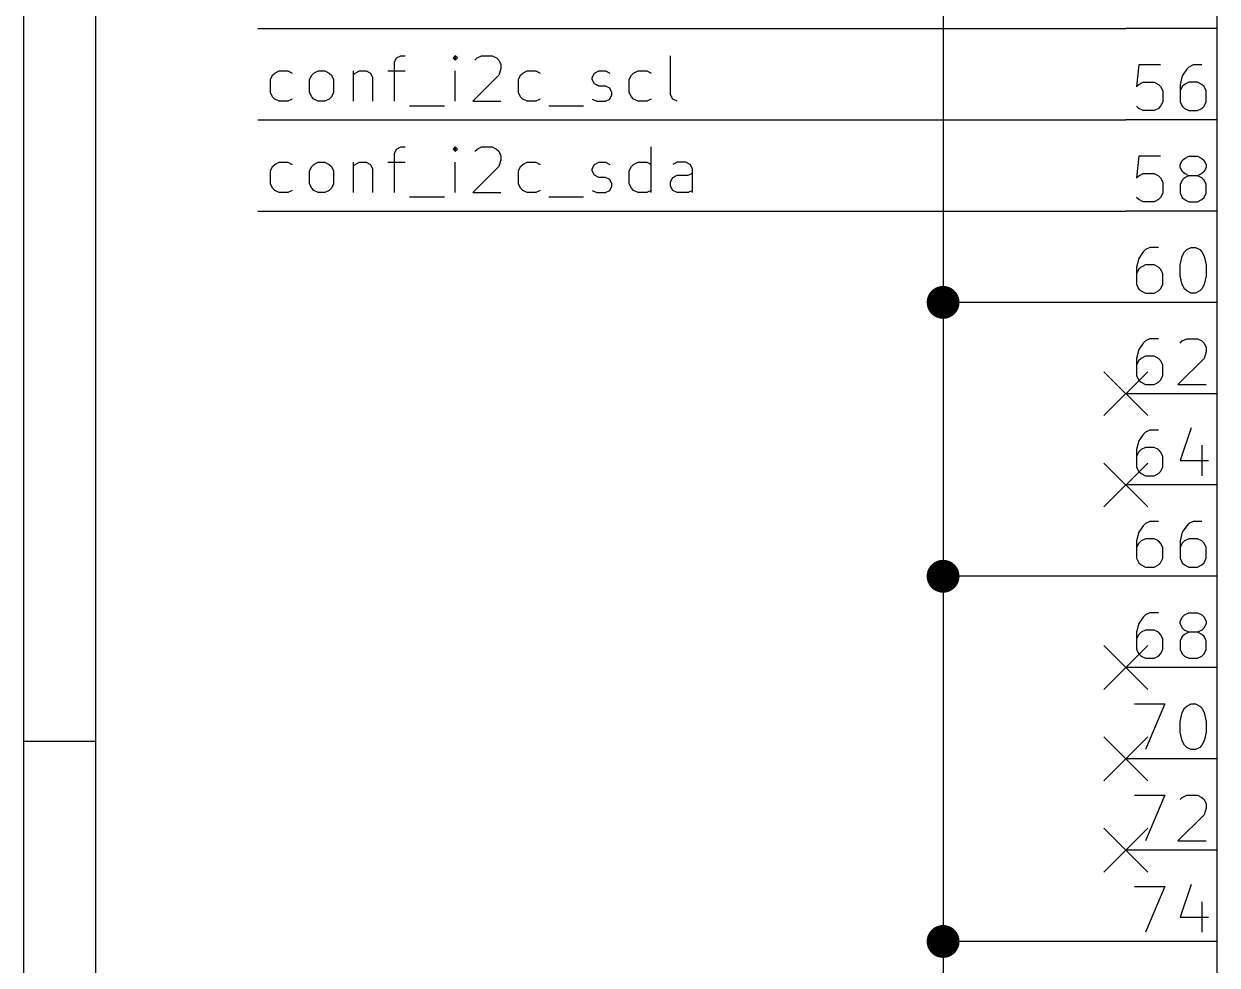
# Model space of a CAD drawing. Header units: millimetres. Extents: x 10 to 287, y -200 to -10.
# Drawn here: x 10 to 43.18, y -116.23 to -90.04 of the extents above; entities that cross this region are included whole.
import ezdxf

# ---------------------------------------------------------------- set-up
doc = ezdxf.new("R2010")
doc.units = ezdxf.units.MM
for name, color, linetype in [('BLUE', 174, 'CONTINUOUS'), ('LIGHTGREEN', 92, 'CONTINUOUS'), ('LIGHTRED', 12, 'CONTINUOUS'), ('RED', 14, 'CONTINUOUS'), ('REDSIX', 19, 'CONTINUOUS')]:
    doc.layers.add(name, color=color, linetype=linetype)

msp = doc.modelspace()

# ---------------------------------------------------------------- linework, layer by layer
at = {"layer": 'BLUE', "linetype": 'CONTINUOUS'}
for p, q in [((40.0304, -99.7204), (41.2496, -100.9396)), ((41.2496, -99.7204), (40.0304, -100.9396)), ((40.0304, -102.2604), (41.2496, -103.4796)), ((41.2496, -102.2604), (40.0304, -103.4796)), ((40.0304, -107.3404), (41.2496, -108.5596)), ((41.2496, -107.3404), (40.0304, -108.5596)), ((40.0304, -109.8804), (41.2496, -111.0996)), ((41.2496, -109.8804), (40.0304, -111.0996)), ((40.0304, -112.4204), (41.2496, -113.6396)), ((41.2496, -112.4204), (40.0304, -113.6396))]:
    msp.add_line(p, q, dxfattribs=at)
at = {"layer": 'LIGHTGREEN', "linetype": 'CONTINUOUS'}
for p, q in [((35.56, -87.63), (35.56, -97.79)), ((16.51, -90.17), (40.64, -90.17)), ((16.51, -92.71), (40.64, -92.71)), ((16.51, -95.25), (40.64, -95.25)), ((35.56, -97.79), (35.56, -105.41)), ((40.64, -97.79), (35.56, -97.79)), ((35.56, -105.41), (35.56, -115.57)), ((40.64, -105.41), (35.56, -105.41)), ((40.64, -115.57), (35.56, -115.57)), ((35.56, -115.57), (35.56, -146.05))]:
    msp.add_line(p, q, dxfattribs=at)
at = {"layer": 'LIGHTGREEN', "const_width": 0.4572}
for points in [[(35.3314, -97.79, 1), (35.7886, -97.79, 1)], [(35.3314, -105.41, 1), (35.7886, -105.41, 1)], [(35.3314, -115.57, 1), (35.7886, -115.57, 1)]]:
    msp.add_lwpolyline(points, format="xyb", close=True, dxfattribs=at)
at = {"layer": 'LIGHTRED', "linetype": 'CONTINUOUS'}
for p, q in [((41.0028, -91.1829), (40.9424, -91.7877)), ((41.6076, -91.1829), (41.0028, -91.1829)), ((42.3938, -91.2434), (42.3333, -91.3039)), ((42.5147, -91.1829), (42.3938, -91.2434)), ((42.7566, -91.1829), (42.5147, -91.1829)), ((42.2123, -91.4853), (42.1519, -91.7272)), ((42.3333, -91.3039), (42.2123, -91.4853)), ((40.9424, -91.7877), (41.0028, -91.7272)), ((41.0028, -91.7272), (41.1238, -91.6667)), ((41.1238, -91.6667), (41.4262, -91.6667)), ((41.4262, -91.6667), (41.5471, -91.7272)), ((41.5471, -91.7272), (41.6076, -91.7877)), ((41.6076, -91.7877), (41.6681, -91.9086)), ((42.1519, -91.7272), (42.1519, -92.211)), ((42.2123, -91.7877), (42.1519, -91.9086)), ((42.2728, -91.7272), (42.2123, -91.7877)), ((42.3938, -91.6667), (42.2728, -91.7272)), ((42.6357, -91.6667), (42.3938, -91.6667)), ((42.7566, -91.7272), (42.6357, -91.6667)), ((42.8171, -91.7877), (42.7566, -91.7272)), ((42.8776, -91.9086), (42.8171, -91.7877)), ((41.6681, -92.211), (41.6076, -92.332)), ((41.6681, -91.9086), (41.6681, -92.211)), ((42.1519, -92.211), (42.2123, -92.332)), ((42.8171, -92.332), (42.8776, -92.211)), ((42.8776, -92.211), (42.8776, -91.9086)), ((41.0028, -92.3925), (40.9424, -92.332)), ((41.1238, -92.4529), (41.0028, -92.3925)), ((41.4262, -92.4529), (41.1238, -92.4529)), ((41.5471, -92.3925), (41.4262, -92.4529)), ((41.6076, -92.332), (41.5471, -92.3925)), ((42.2123, -92.332), (42.2728, -92.3925)), ((42.2728, -92.3925), (42.3938, -92.4529)), ((42.3938, -92.4529), (42.6357, -92.4529)), ((42.6357, -92.4529), (42.7566, -92.3925)), ((42.7566, -92.3925), (42.8171, -92.332)), ((41.0028, -93.7229), (40.9424, -94.3277)), ((41.6076, -93.7229), (41.0028, -93.7229)), ((42.1519, -93.9648), (42.2123, -93.8439)), ((42.2123, -93.8439), (42.2728, -93.7834)), ((42.2728, -93.7834), (42.3938, -93.7229)), ((42.3938, -93.7229), (42.6357, -93.7229)), ((42.6357, -93.7229), (42.7566, -93.7834)), ((42.7566, -93.7834), (42.8171, -93.8439)), ((42.8171, -93.8439), (42.8776, -93.9648)), ((41.0028, -94.2672), (41.1238, -94.2067)), ((41.1238, -94.2067), (41.4262, -94.2067)), ((41.4262, -94.2067), (41.5471, -94.2672)), ((42.1519, -94.0253), (42.1519, -93.9648)), ((42.2123, -94.1463), (42.1519, -94.0253)), ((42.2728, -94.2067), (42.2123, -94.1463)), ((42.3938, -94.2672), (42.2728, -94.2067)), ((42.7566, -94.2067), (42.6357, -94.2672)), ((42.8171, -94.1463), (42.7566, -94.2067)), ((42.8776, -94.0253), (42.8171, -94.1463)), ((42.8776, -93.9648), (42.8776, -94.0253)), ((40.9424, -94.3277), (41.0028, -94.2672)), ((41.5471, -94.2672), (41.6076, -94.3277)), ((41.6076, -94.3277), (41.6681, -94.4486)), ((41.6681, -94.4486), (41.6681, -94.751)), ((42.2123, -94.3882), (42.1519, -94.5091)), ((42.1519, -94.5091), (42.1519, -94.751)), ((42.2728, -94.3277), (42.2123, -94.3882)), ((42.3938, -94.2672), (42.2728, -94.3277)), ((42.6357, -94.2672), (42.3938, -94.2672)), ((42.7566, -94.3277), (42.6357, -94.2672)), ((42.8171, -94.3882), (42.7566, -94.3277)), ((42.8776, -94.5091), (42.8171, -94.3882)), ((42.8776, -94.751), (42.8776, -94.5091)), ((41.0028, -94.9325), (40.9424, -94.872)), ((41.6076, -94.872), (41.5471, -94.9325)), ((41.6681, -94.751), (41.6076, -94.872)), ((42.1519, -94.751), (42.2123, -94.872)), ((42.2123, -94.872), (42.2728, -94.9325)), ((42.7566, -94.9325), (42.8171, -94.872)), ((42.8171, -94.872), (42.8776, -94.751)), ((41.1238, -94.9929), (41.0028, -94.9325)), ((41.4262, -94.9929), (41.1238, -94.9929)), ((41.5471, -94.9325), (41.4262, -94.9929)), ((42.2728, -94.9325), (42.3938, -94.9929)), ((42.3938, -94.9929), (42.6357, -94.9929)), ((42.6357, -94.9929), (42.7566, -94.9325)), ((41.1238, -96.3839), (41.0028, -96.5653)), ((41.1843, -96.3234), (41.1238, -96.3839)), ((41.3052, -96.2629), (41.1843, -96.3234)), ((41.5471, -96.2629), (41.3052, -96.2629)), ((42.1519, -96.7467), (42.2123, -96.5048)), ((42.2123, -96.5048), (42.2728, -96.3839)), ((42.2728, -96.3839), (42.3333, -96.3234)), ((42.3333, -96.3234), (42.4542, -96.2629)), ((42.4542, -96.2629), (42.5752, -96.2629)), ((42.5752, -96.2629), (42.6961, -96.3234)), ((42.6961, -96.3234), (42.7566, -96.3839)), ((42.7566, -96.3839), (42.8171, -96.5048)), ((42.8171, -96.5048), (42.8776, -96.7467)), ((41.0028, -96.5653), (40.9424, -96.8072)), ((40.9424, -96.8072), (40.9424, -97.291)), ((41.0028, -96.8677), (40.9424, -96.9886)), ((41.0633, -96.8072), (41.0028, -96.8677)), ((41.1843, -96.7467), (41.0633, -96.8072)), ((41.4262, -96.7467), (41.1843, -96.7467)), ((41.5471, -96.8072), (41.4262, -96.7467)), ((41.6076, -96.8677), (41.5471, -96.8072)), ((41.6681, -96.9886), (41.6076, -96.8677)), ((42.1519, -97.0491), (42.1519, -96.7467)), ((42.8776, -96.7467), (42.8776, -97.0491)), ((41.6681, -97.291), (41.6681, -96.9886)), ((42.2123, -97.291), (42.1519, -97.0491)), ((42.8776, -97.0491), (42.8171, -97.291)), ((40.9424, -97.291), (41.0028, -97.412)), ((41.0028, -97.412), (41.0633, -97.4725)), ((41.0633, -97.4725), (41.1843, -97.5329)), ((41.1843, -97.5329), (41.4262, -97.5329)), ((41.4262, -97.5329), (41.5471, -97.4725)), ((41.5471, -97.4725), (41.6076, -97.412)), ((41.6076, -97.412), (41.6681, -97.291)), ((42.2728, -97.412), (42.2123, -97.291)), ((42.3333, -97.4725), (42.2728, -97.412)), ((42.4542, -97.5329), (42.3333, -97.4725)), ((42.5752, -97.5329), (42.4542, -97.5329)), ((42.6961, -97.4725), (42.5752, -97.5329)), ((42.7566, -97.412), (42.6961, -97.4725)), ((42.8171, -97.291), (42.7566, -97.412)), ((41.1843, -98.8634), (41.1238, -98.9239)), ((41.3052, -98.8029), (41.1843, -98.8634)), ((41.5471, -98.8029), (41.3052, -98.8029)), ((42.1519, -98.9239), (42.2123, -98.8634)), ((42.2123, -98.8634), (42.3333, -98.8029)), ((42.3333, -98.8029), (42.6357, -98.8029)), ((42.6357, -98.8029), (42.7566, -98.8634)), ((42.7566, -98.8634), (42.8171, -98.9239)), ((41.0028, -99.1053), (40.9424, -99.3472)), ((41.1238, -98.9239), (41.0028, -99.1053)), ((42.8171, -98.9239), (42.8776, -99.0448)), ((42.8776, -99.1658), (42.8171, -99.3472)), ((42.8776, -99.0448), (42.8776, -99.1658)), ((40.9424, -99.3472), (40.9424, -99.831)), ((41.0028, -99.4077), (40.9424, -99.5286)), ((41.0633, -99.3472), (41.0028, -99.4077)), ((41.1843, -99.2867), (41.0633, -99.3472)), ((41.4262, -99.2867), (41.1843, -99.2867)), ((41.5471, -99.3472), (41.4262, -99.2867)), ((41.6076, -99.4077), (41.5471, -99.3472)), ((41.6681, -99.5286), (41.6076, -99.4077)), ((41.6681, -99.831), (41.6681, -99.5286)), ((42.8171, -99.3472), (42.0914, -100.0729)), ((40.9424, -99.831), (41.0028, -99.952)), ((41.6076, -99.952), (41.6681, -99.831)), ((41.0028, -99.952), (41.0633, -100.0125)), ((41.0633, -100.0125), (41.1843, -100.0729)), ((41.1843, -100.0729), (41.4262, -100.0729)), ((41.4262, -100.0729), (41.5471, -100.0125)), ((41.5471, -100.0125), (41.6076, -99.952)), ((42.0914, -100.0729), (42.8776, -100.0729)), ((41.1238, -101.4639), (41.0028, -101.6453)), ((41.1843, -101.4034), (41.1238, -101.4639)), ((41.3052, -101.3429), (41.1843, -101.4034)), ((41.5471, -101.3429), (41.3052, -101.3429)), ((42.4542, -101.2825), (42.1519, -102.1896)), ((41.0028, -101.6453), (40.9424, -101.8872)), ((41.1843, -101.8267), (41.0633, -101.8872)), ((41.4262, -101.8267), (41.1843, -101.8267)), ((41.5471, -101.8872), (41.4262, -101.8267)), ((42.7566, -101.7663), (42.7566, -102.6129)), ((40.9424, -101.8872), (40.9424, -102.371)), ((41.0028, -101.9477), (40.9424, -102.0686)), ((41.0633, -101.8872), (41.0028, -101.9477)), ((41.6076, -101.9477), (41.5471, -101.8872)), ((41.6681, -102.0686), (41.6076, -101.9477)), ((41.6681, -102.371), (41.6681, -102.0686)), ((42.1519, -102.1896), (42.938, -102.1896)), ((40.9424, -102.371), (41.0028, -102.492)), ((41.0028, -102.492), (41.0633, -102.5525)), ((41.5471, -102.5525), (41.6076, -102.492)), ((41.6076, -102.492), (41.6681, -102.371)), ((41.0633, -102.5525), (41.1843, -102.6129)), ((41.1843, -102.6129), (41.4262, -102.6129)), ((41.4262, -102.6129), (41.5471, -102.5525)), ((41.1238, -104.0039), (41.0028, -104.1853)), ((41.1843, -103.9434), (41.1238, -104.0039)), ((41.3052, -103.8829), (41.1843, -103.9434)), ((41.5471, -103.8829), (41.3052, -103.8829)), ((42.3333, -104.0039), (42.2123, -104.1853)), ((42.3938, -103.9434), (42.3333, -104.0039)), ((42.5147, -103.8829), (42.3938, -103.9434)), ((42.7566, -103.8829), (42.5147, -103.8829)), ((41.0028, -104.1853), (40.9424, -104.4272)), ((40.9424, -104.4272), (40.9424, -104.911)), ((41.0028, -104.4877), (40.9424, -104.6086)), ((41.0633, -104.4272), (41.0028, -104.4877)), ((41.1843, -104.3667), (41.0633, -104.4272)), ((41.4262, -104.3667), (41.1843, -104.3667)), ((41.5471, -104.4272), (41.4262, -104.3667)), ((41.6076, -104.4877), (41.5471, -104.4272)), ((41.6681, -104.6086), (41.6076, -104.4877)), ((42.2123, -104.1853), (42.1519, -104.4272)), ((42.1519, -104.4272), (42.1519, -104.911)), ((42.2123, -104.4877), (42.1519, -104.6086)), ((42.2728, -104.4272), (42.2123, -104.4877)), ((42.3938, -104.3667), (42.2728, -104.4272)), ((42.6357, -104.3667), (42.3938, -104.3667)), ((42.7566, -104.4272), (42.6357, -104.3667)), ((42.8171, -104.4877), (42.7566, -104.4272)), ((42.8776, -104.6086), (42.8171, -104.4877)), ((41.6681, -104.911), (41.6681, -104.6086)), ((42.8776, -104.911), (42.8776, -104.6086)), ((40.9424, -104.911), (41.0028, -105.032)), ((41.0028, -105.032), (41.0633, -105.0925)), ((41.0633, -105.0925), (41.1843, -105.1529)), ((41.1843, -105.1529), (41.4262, -105.1529)), ((41.4262, -105.1529), (41.5471, -105.0925)), ((41.5471, -105.0925), (41.6076, -105.032)), ((41.6076, -105.032), (41.6681, -104.911)), ((42.1519, -104.911), (42.2123, -105.032)), ((42.2123, -105.032), (42.2728, -105.0925)), ((42.2728, -105.0925), (42.3938, -105.1529)), ((42.3938, -105.1529), (42.6357, -105.1529)), ((42.6357, -105.1529), (42.7566, -105.0925)), ((42.7566, -105.0925), (42.8171, -105.032)), ((42.8171, -105.032), (42.8776, -104.911)), ((41.1843, -106.4834), (41.1238, -106.5439)), ((41.3052, -106.4229), (41.1843, -106.4834)), ((41.5471, -106.4229), (41.3052, -106.4229)), ((42.2123, -106.5439), (42.2728, -106.4834)), ((42.2728, -106.4834), (42.3938, -106.4229)), ((42.3938, -106.4229), (42.6357, -106.4229)), ((42.6357, -106.4229), (42.7566, -106.4834)), ((42.7566, -106.4834), (42.8171, -106.5439)), ((41.0028, -106.7253), (40.9424, -106.9672)), ((41.1238, -106.5439), (41.0028, -106.7253)), ((42.1519, -106.6648), (42.2123, -106.5439)), ((42.1519, -106.7253), (42.1519, -106.6648)), ((42.2123, -106.8463), (42.1519, -106.7253)), ((42.8171, -106.5439), (42.8776, -106.6648)), ((42.8776, -106.7253), (42.8171, -106.8463)), ((42.8776, -106.6648), (42.8776, -106.7253)), ((40.9424, -106.9672), (40.9424, -107.451)), ((41.0028, -107.0277), (40.9424, -107.1486)), ((41.0633, -106.9672), (41.0028, -107.0277)), ((41.1843, -106.9067), (41.0633, -106.9672)), ((41.4262, -106.9067), (41.1843, -106.9067)), ((41.5471, -106.9672), (41.4262, -106.9067)), ((41.6076, -107.0277), (41.5471, -106.9672)), ((41.6681, -107.1486), (41.6076, -107.0277)), ((41.6681, -107.451), (41.6681, -107.1486)), ((42.2123, -107.0882), (42.1519, -107.2091)), ((42.2728, -106.9067), (42.2123, -106.8463)), ((42.2728, -107.0277), (42.2123, -107.0882)), ((42.3938, -106.9672), (42.2728, -106.9067)), ((42.3938, -106.9672), (42.2728, -107.0277)), ((42.6357, -106.9672), (42.3938, -106.9672)), ((42.7566, -106.9067), (42.6357, -106.9672)), ((42.7566, -107.0277), (42.6357, -106.9672)), ((42.8171, -106.8463), (42.7566, -106.9067)), ((42.8171, -107.0882), (42.7566, -107.0277)), ((42.8776, -107.2091), (42.8171, -107.0882)), ((40.9424, -107.451), (41.0028, -107.572)), ((41.6076, -107.572), (41.6681, -107.451)), ((42.1519, -107.2091), (42.1519, -107.451)), ((42.1519, -107.451), (42.2123, -107.572)), ((42.8171, -107.572), (42.8776, -107.451)), ((42.8776, -107.451), (42.8776, -107.2091)), ((41.0028, -107.572), (41.0633, -107.6325)), ((41.0633, -107.6325), (41.1843, -107.6929)), ((41.1843, -107.6929), (41.4262, -107.6929)), ((41.4262, -107.6929), (41.5471, -107.6325)), ((41.5471, -107.6325), (41.6076, -107.572)), ((42.2123, -107.572), (42.2728, -107.6325)), ((42.2728, -107.6325), (42.3938, -107.6929)), ((42.3938, -107.6929), (42.6357, -107.6929)), ((42.6357, -107.6929), (42.7566, -107.6325)), ((42.7566, -107.6325), (42.8171, -107.572)), ((40.8819, -108.9629), (41.7285, -108.9629)), ((41.7285, -108.9629), (41.1843, -110.2329)), ((42.2123, -109.2048), (42.2728, -109.0839)), ((42.2728, -109.0839), (42.3333, -109.0234)), ((42.3333, -109.0234), (42.4542, -108.9629)), ((42.4542, -108.9629), (42.5752, -108.9629)), ((42.5752, -108.9629), (42.6961, -109.0234)), ((42.6961, -109.0234), (42.7566, -109.0839)), ((42.7566, -109.0839), (42.8171, -109.2048)), ((42.1519, -109.4467), (42.2123, -109.2048)), ((42.1519, -109.7491), (42.1519, -109.4467)), ((42.8171, -109.2048), (42.8776, -109.4467)), ((42.8776, -109.4467), (42.8776, -109.7491)), ((42.2123, -109.991), (42.1519, -109.7491)), ((42.8776, -109.7491), (42.8171, -109.991)), ((42.2728, -110.112), (42.2123, -109.991)), ((42.3333, -110.1725), (42.2728, -110.112)), ((42.7566, -110.112), (42.6961, -110.1725)), ((42.8171, -109.991), (42.7566, -110.112)), ((42.4542, -110.2329), (42.3333, -110.1725)), ((42.5752, -110.2329), (42.4542, -110.2329)), ((42.6961, -110.1725), (42.5752, -110.2329)), ((40.8819, -111.5029), (41.7285, -111.5029)), ((41.7285, -111.5029), (41.1843, -112.7729)), ((42.1519, -111.6239), (42.2123, -111.5634)), ((42.2123, -111.5634), (42.3333, -111.5029)), ((42.3333, -111.5029), (42.6357, -111.5029)), ((42.6357, -111.5029), (42.7566, -111.5634)), ((42.7566, -111.5634), (42.8171, -111.6239)), ((42.8171, -111.6239), (42.8776, -111.7448)), ((42.8776, -111.7448), (42.8776, -111.8658)), ((42.8171, -112.0472), (42.0914, -112.7729)), ((42.8776, -111.8658), (42.8171, -112.0472)), ((42.0914, -112.7729), (42.8776, -112.7729)), ((40.8819, -114.0429), (41.7285, -114.0429)), ((41.7285, -114.0429), (41.1843, -115.3129)), ((42.4542, -113.9825), (42.1519, -114.8896)), ((42.7566, -114.4663), (42.7566, -115.3129)), ((42.1519, -114.8896), (42.938, -114.8896))]:
    msp.add_line(p, q, dxfattribs=at)
at = {"layer": 'RED', "linetype": 'CONTINUOUS'}
for p, q in [((10, -200.0072), (10, -10)), ((12, -198.0072), (12, -12)), ((43.18, -151.13), (43.18, -21.59)), ((43.18, -90.17), (40.64, -90.17)), ((43.18, -92.71), (40.64, -92.71)), ((43.18, -95.25), (40.64, -95.25)), ((43.18, -97.79), (40.64, -97.79)), ((43.18, -100.33), (40.64, -100.33)), ((43.18, -102.87), (40.64, -102.87)), ((43.18, -105.41), (40.64, -105.41)), ((43.18, -107.95), (40.64, -107.95)), ((10, -110), (12, -110)), ((43.18, -110.49), (40.64, -110.49)), ((43.18, -113.03), (40.64, -113.03)), ((43.18, -115.57), (40.64, -115.57))]:
    msp.add_line(p, q, dxfattribs=at)
at = {"layer": 'REDSIX', "linetype": 'CONTINUOUS'}
for p, q in [((20.3033, -91.1084), (20.3638, -90.9874)), ((20.3033, -92.1969), (20.3033, -91.1084)), ((20.3638, -90.9874), (20.4848, -90.9269)), ((20.4848, -90.9269), (20.6057, -90.9269)), ((21.9966, -90.9269), (21.9362, -90.9874)), ((21.9362, -90.9874), (21.9966, -91.0479)), ((22.0571, -90.9874), (21.9966, -90.9269)), ((21.9966, -90.9269), (21.9966, -91.0479)), ((21.9966, -91.0479), (22.0571, -90.9874)), ((22.541, -91.0479), (22.6014, -90.9874)), ((22.6014, -90.9874), (22.7224, -90.9269)), ((22.7224, -90.9269), (23.0248, -90.9269)), ((23.0248, -90.9269), (23.1457, -90.9874)), ((23.1457, -90.9874), (23.2062, -91.0479)), ((23.2062, -91.0479), (23.2667, -91.1688)), ((23.2667, -91.1688), (23.2667, -91.2898)), ((27.9838, -92.0155), (27.9838, -90.9269)), ((16.8563, -91.5922), (16.9167, -91.4712)), ((16.9167, -91.4712), (16.9772, -91.4107)), ((16.9772, -91.4107), (17.0982, -91.3503)), ((17.0982, -91.3503), (17.3401, -91.3503)), ((17.3401, -91.3503), (17.461, -91.4107)), ((17.9449, -91.5922), (18.0053, -91.4712)), ((18.0053, -91.4712), (18.0658, -91.4107)), ((18.0658, -91.4107), (18.1868, -91.3503)), ((18.1868, -91.3503), (18.3682, -91.3503)), ((18.3682, -91.3503), (18.4891, -91.4107)), ((18.4891, -91.4107), (18.5496, -91.4712)), ((18.5496, -91.4712), (18.6101, -91.5922)), ((19.1543, -91.3503), (19.1543, -92.1969)), ((19.1543, -91.4712), (19.2148, -91.4107)), ((19.2148, -91.4107), (19.3358, -91.3503)), ((19.3358, -91.3503), (19.5172, -91.3503)), ((19.5172, -91.3503), (19.6381, -91.4107)), ((19.6381, -91.4107), (19.6986, -91.5317)), ((19.6986, -91.5317), (19.6986, -92.1969)), ((20.1219, -91.3503), (20.6057, -91.3503)), ((21.9966, -92.1969), (21.9966, -91.3503)), ((23.2062, -91.4712), (22.4805, -92.1969)), ((23.2667, -91.2898), (23.2062, -91.4712)), ((23.7505, -91.5922), (23.8109, -91.4712)), ((23.8109, -91.4712), (23.8714, -91.4107)), ((23.8714, -91.4107), (23.9924, -91.3503)), ((23.9924, -91.3503), (24.2343, -91.3503)), ((24.2343, -91.3503), (24.3552, -91.4107)), ((25.8067, -91.5317), (25.8671, -91.4107)), ((25.8067, -91.5922), (25.8067, -91.5317)), ((25.8671, -91.4107), (25.9881, -91.3503)), ((25.9881, -91.3503), (26.1695, -91.3503)), ((26.1695, -91.3503), (26.2905, -91.4107)), ((26.8348, -91.5922), (26.8952, -91.4712)), ((26.8952, -91.4712), (26.9557, -91.4107)), ((26.9557, -91.4107), (27.0767, -91.3503)), ((27.0767, -91.3503), (27.3186, -91.3503)), ((27.3186, -91.3503), (27.4395, -91.4107)), ((16.8563, -91.955), (16.8563, -91.5922)), ((17.9449, -91.955), (17.9449, -91.5922)), ((18.6101, -91.5922), (18.6101, -91.955)), ((23.7505, -91.955), (23.7505, -91.5922)), ((25.8671, -91.7131), (25.8067, -91.5922)), ((25.9881, -91.7736), (25.8671, -91.7131)), ((26.1695, -91.7736), (25.9881, -91.7736)), ((26.2905, -91.8341), (26.1695, -91.7736)), ((26.3509, -91.955), (26.2905, -91.8341)), ((26.8348, -91.955), (26.8348, -91.5922)), ((16.9167, -92.076), (16.8563, -91.955)), ((16.9772, -92.1365), (16.9167, -92.076)), ((17.0982, -92.1969), (16.9772, -92.1365)), ((17.3401, -92.1969), (17.0982, -92.1969)), ((17.461, -92.1365), (17.3401, -92.1969)), ((18.0053, -92.076), (17.9449, -91.955)), ((18.0658, -92.1365), (18.0053, -92.076)), ((18.1868, -92.1969), (18.0658, -92.1365)), ((18.3682, -92.1969), (18.1868, -92.1969)), ((18.4891, -92.1365), (18.3682, -92.1969)), ((18.5496, -92.076), (18.4891, -92.1365)), ((18.6101, -91.955), (18.5496, -92.076)), ((22.4805, -92.1969), (23.2667, -92.1969)), ((23.8109, -92.076), (23.7505, -91.955)), ((23.8714, -92.1365), (23.8109, -92.076)), ((23.9924, -92.1969), (23.8714, -92.1365)), ((24.2343, -92.1969), (23.9924, -92.1969)), ((24.3552, -92.1365), (24.2343, -92.1969)), ((25.8067, -92.1365), (25.9276, -92.1969)), ((25.9276, -92.1969), (26.1695, -92.1969)), ((26.1695, -92.1969), (26.2905, -92.1365)), ((26.2905, -92.1365), (26.3509, -92.0155)), ((26.3509, -92.0155), (26.3509, -91.955)), ((26.8952, -92.076), (26.8348, -91.955)), ((26.9557, -92.1365), (26.8952, -92.076)), ((27.0767, -92.1969), (26.9557, -92.1365)), ((27.3186, -92.1969), (27.0767, -92.1969)), ((27.4395, -92.1365), (27.3186, -92.1969)), ((28.0443, -92.1365), (27.9838, -92.0155)), ((28.1653, -92.1969), (28.0443, -92.1365)), ((20.7267, -92.3179), (21.6943, -92.3179)), ((24.5972, -92.3179), (25.5648, -92.3179)), ((20.3033, -93.6484), (20.3638, -93.5274)), ((20.3638, -93.5274), (20.4848, -93.4669)), ((20.4848, -93.4669), (20.6057, -93.4669)), ((21.9966, -93.4669), (21.9362, -93.5274)), ((21.9362, -93.5274), (21.9966, -93.5879)), ((22.0571, -93.5274), (21.9966, -93.4669)), ((21.9966, -93.4669), (21.9966, -93.5879)), ((21.9966, -93.5879), (22.0571, -93.5274)), ((22.541, -93.5879), (22.6014, -93.5274)), ((22.6014, -93.5274), (22.7224, -93.4669)), ((22.7224, -93.4669), (23.0248, -93.4669)), ((23.0248, -93.4669), (23.1457, -93.5274)), ((23.1457, -93.5274), (23.2062, -93.5879)), ((27.4395, -94.7369), (27.4395, -93.4669)), ((16.9772, -93.9507), (17.0982, -93.8903)), ((17.0982, -93.8903), (17.3401, -93.8903)), ((17.3401, -93.8903), (17.461, -93.9507)), ((18.0658, -93.9507), (18.1868, -93.8903)), ((18.1868, -93.8903), (18.3682, -93.8903)), ((18.3682, -93.8903), (18.4891, -93.9507)), ((19.1543, -93.8903), (19.1543, -94.7369)), ((19.2148, -93.9507), (19.3358, -93.8903)), ((19.3358, -93.8903), (19.5172, -93.8903)), ((19.5172, -93.8903), (19.6381, -93.9507)), ((20.1219, -93.8903), (20.6057, -93.8903)), ((20.3033, -94.7369), (20.3033, -93.6484)), ((21.9966, -94.7369), (21.9966, -93.8903)), ((23.2062, -93.5879), (23.2667, -93.7088)), ((23.2667, -93.8298), (23.2062, -94.0112)), ((23.2667, -93.7088), (23.2667, -93.8298)), ((23.8714, -93.9507), (23.9924, -93.8903)), ((23.9924, -93.8903), (24.2343, -93.8903)), ((24.2343, -93.8903), (24.3552, -93.9507)), ((25.8671, -93.9507), (25.9881, -93.8903)), ((25.9881, -93.8903), (26.1695, -93.8903)), ((26.1695, -93.8903), (26.2905, -93.9507)), ((26.9557, -93.9507), (27.0767, -93.8903)), ((27.0767, -93.8903), (27.3186, -93.8903)), ((27.3186, -93.8903), (27.4395, -93.9507)), ((28.1652, -93.8903), (28.0442, -93.9507)), ((28.4071, -93.8903), (28.1652, -93.8903)), ((28.528, -93.9507), (28.4071, -93.8903)), ((16.8563, -94.1322), (16.9167, -94.0112)), ((16.8563, -94.495), (16.8563, -94.1322)), ((16.9167, -94.0112), (16.9772, -93.9507)), ((17.9449, -94.1322), (18.0053, -94.0112)), ((17.9449, -94.495), (17.9449, -94.1322)), ((18.0053, -94.0112), (18.0658, -93.9507)), ((18.4891, -93.9507), (18.5496, -94.0112)), ((18.5496, -94.0112), (18.6101, -94.1322)), ((18.6101, -94.1322), (18.6101, -94.495)), ((19.1543, -94.0112), (19.2148, -93.9507)), ((19.6381, -93.9507), (19.6986, -94.0717)), ((19.6986, -94.0717), (19.6986, -94.7369)), ((23.2062, -94.0112), (22.4805, -94.7369)), ((23.7505, -94.1322), (23.8109, -94.0112)), ((23.7505, -94.495), (23.7505, -94.1322)), ((23.8109, -94.0112), (23.8714, -93.9507)), ((25.8067, -94.0717), (25.8671, -93.9507)), ((25.8067, -94.1322), (25.8067, -94.0717)), ((25.8671, -94.2531), (25.8067, -94.1322)), ((26.8348, -94.1322), (26.8952, -94.0112)), ((26.8348, -94.495), (26.8348, -94.1322)), ((26.8952, -94.0112), (26.9557, -93.9507)), ((28.4676, -94.2531), (28.5885, -94.1926)), ((28.5885, -94.0717), (28.528, -93.9507)), ((28.5885, -94.7369), (28.5885, -94.0717)), ((16.9167, -94.616), (16.8563, -94.495)), ((18.0053, -94.616), (17.9449, -94.495)), ((18.6101, -94.495), (18.5496, -94.616)), ((23.8109, -94.616), (23.7505, -94.495)), ((25.9881, -94.3136), (25.8671, -94.2531)), ((26.1695, -94.3136), (25.9881, -94.3136)), ((26.2905, -94.3741), (26.1695, -94.3136)), ((26.3509, -94.495), (26.2905, -94.3741)), ((26.2905, -94.6765), (26.3509, -94.5555)), ((26.3509, -94.5555), (26.3509, -94.495)), ((26.8952, -94.616), (26.8348, -94.495)), ((27.9838, -94.4345), (28.0442, -94.3136)), ((27.9838, -94.5555), (27.9838, -94.4345)), ((28.0442, -94.6765), (27.9838, -94.5555)), ((28.0442, -94.3136), (28.1652, -94.2531)), ((28.1652, -94.2531), (28.4676, -94.2531)), ((16.9772, -94.6765), (16.9167, -94.616)), ((17.0982, -94.7369), (16.9772, -94.6765)), ((17.3401, -94.7369), (17.0982, -94.7369)), ((17.461, -94.6765), (17.3401, -94.7369)), ((18.0658, -94.6765), (18.0053, -94.616)), ((18.1868, -94.7369), (18.0658, -94.6765)), ((18.3682, -94.7369), (18.1868, -94.7369)), ((18.4891, -94.6765), (18.3682, -94.7369)), ((18.5496, -94.616), (18.4891, -94.6765)), ((20.7267, -94.8579), (21.6943, -94.8579)), ((22.4805, -94.7369), (23.2667, -94.7369)), ((23.8714, -94.6765), (23.8109, -94.616)), ((23.9924, -94.7369), (23.8714, -94.6765)), ((24.2343, -94.7369), (23.9924, -94.7369)), ((24.3552, -94.6765), (24.2343, -94.7369)), ((24.5972, -94.8579), (25.5648, -94.8579)), ((25.8067, -94.6765), (25.9276, -94.7369)), ((25.9276, -94.7369), (26.1695, -94.7369)), ((26.1695, -94.7369), (26.2905, -94.6765)), ((26.9557, -94.6765), (26.8952, -94.616)), ((27.0767, -94.7369), (26.9557, -94.6765)), ((27.3186, -94.7369), (27.0767, -94.7369)), ((27.4395, -94.6765), (27.3186, -94.7369)), ((28.1652, -94.7369), (28.0442, -94.6765)), ((28.4676, -94.7369), (28.1652, -94.7369)), ((28.5885, -94.6765), (28.4676, -94.7369))]:
    msp.add_line(p, q, dxfattribs=at)

doc.saveas('drawing.dxf')
